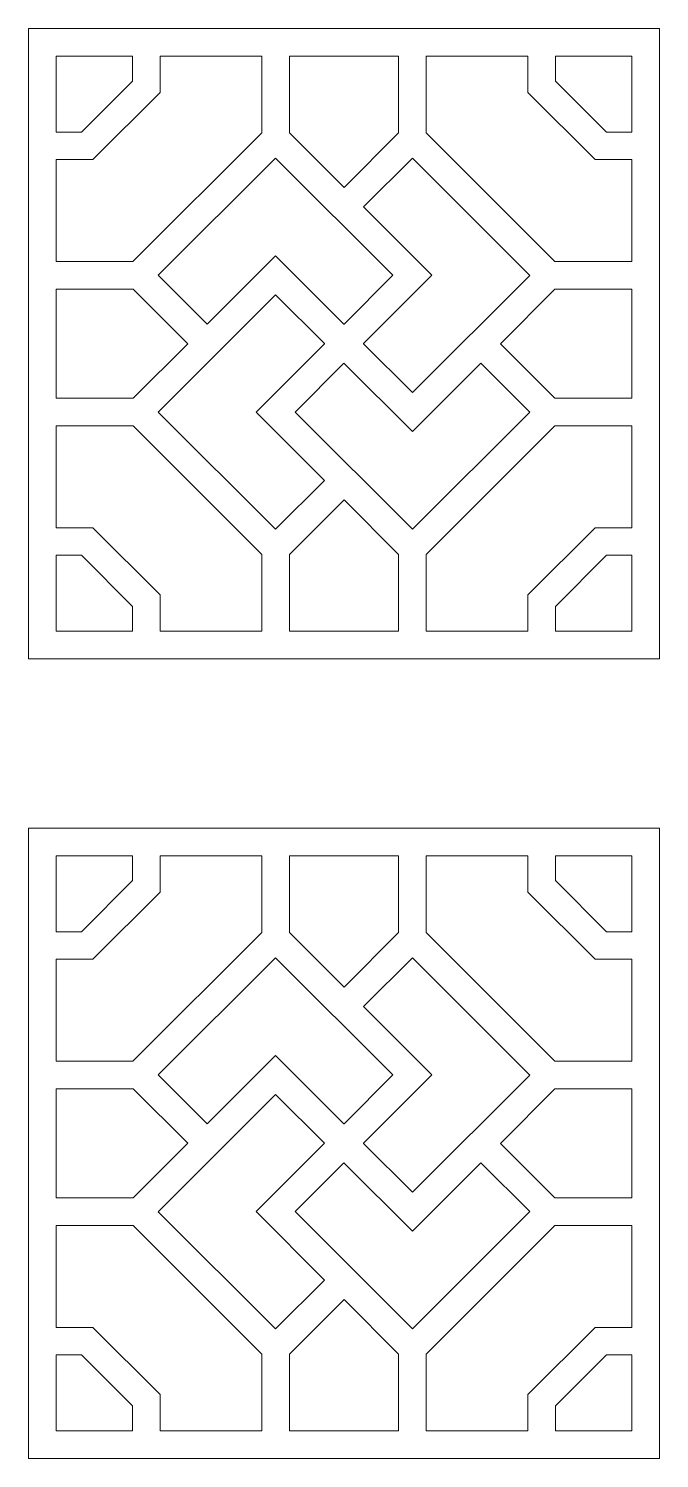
# Model space of a CAD drawing. Header units: centimetres. Extents: x 19.3 to 27.5, y -9.5 to 9.2.
import ezdxf

# ---------------------------------------------------------------- set-up
doc = ezdxf.new("R2010")
doc.units = ezdxf.units.CM
doc.header["$MEASUREMENT"] = 0
doc.layers.add('layer 1', color=7, linetype='Continuous')

msp = doc.modelspace()

# ---------------------------------------------------------------- linework, layer by layer
at = {"layer": 'layer 1', "color": 250, "lineweight": 9}
for points, knots in [([(19.25059, 9.21715), (19.25059, 9.21715), (27.5, 9.21715), (27.5, 9.21715), (27.5, 9.21715), (27.5, 9.21715), (27.5, 0.96774), (27.5, 0.96774), (27.5, 0.96774), (27.5, 0.96774), (19.25059, 0.96774), (19.25059, 0.96774), (19.25059, 0.96774), (19.25059, 0.96774), (19.25059, 9.21715), (19.25059, 9.21715)], [0, 0, 0, 0, 0.2, 0.2, 0.2, 0.2, 0.4, 0.4, 0.4, 0.4, 0.6, 0.6, 0.6, 0.6, 1, 1, 1, 1]), ([(20.09057, 7.50173), (20.09057, 7.50173), (19.61134, 7.50173), (19.61134, 7.50173), (19.61134, 7.50173), (19.61134, 7.50173), (19.61134, 6.16668), (19.61134, 6.16668), (19.61134, 6.16668), (19.61134, 6.16668), (20.61509, 6.16668), (20.61509, 6.16668), (20.61509, 6.16668), (20.61509, 6.16668), (22.30065, 7.85226), (22.30065, 7.85226), (22.30065, 7.85226), (22.30065, 7.85226), (22.30065, 8.85639), (22.30065, 8.85639), (22.30065, 8.85639), (22.30065, 8.85639), (20.97055, 8.85639), (20.97055, 8.85639), (20.97055, 8.85639), (20.97055, 8.85639), (20.97055, 8.38171), (20.97055, 8.38171), (20.97055, 8.38171), (20.97055, 8.38171), (20.09057, 7.50173), (20.09057, 7.50173)], [0, 0, 0, 0, 0.11111111, 0.11111111, 0.11111111, 0.11111111, 0.22222222, 0.22222222, 0.22222222, 0.22222222, 0.33333333, 0.33333333, 0.33333333, 0.33333333, 0.44444444, 0.44444444, 0.44444444, 0.44444444, 0.55555556, 0.55555556, 0.55555556, 0.55555556, 0.66666667, 0.66666667, 0.66666667, 0.66666667, 0.77777778, 0.77777778, 0.77777778, 0.77777778, 1, 1, 1, 1]), ([(19.61134, 7.86249), (19.61134, 7.86249), (19.94114, 7.86249), (19.94114, 7.86249), (19.94114, 7.86249), (19.94114, 7.86249), (20.60978, 8.53114), (20.60978, 8.53114), (20.60978, 8.53114), (20.60978, 8.53114), (20.60978, 8.85639), (20.60978, 8.85639), (20.60978, 8.85639), (20.60978, 8.85639), (19.61134, 8.85639), (19.61134, 8.85639), (19.61134, 8.85639), (19.61134, 8.85639), (19.61134, 7.86249), (19.61134, 7.86249)], [0, 0, 0, 0, 0.16666667, 0.16666667, 0.16666667, 0.16666667, 0.33333333, 0.33333333, 0.33333333, 0.33333333, 0.5, 0.5, 0.5, 0.5, 0.66666667, 0.66666667, 0.66666667, 0.66666667, 1, 1, 1, 1]), ([(22.66142, 8.85639), (22.66142, 8.85639), (22.66141, 7.85183), (22.66141, 7.85183), (22.66141, 7.85183), (22.66141, 7.85183), (23.37586, 7.13738), (23.37586, 7.13738), (23.37586, 7.13738), (23.37586, 7.13738), (24.08916, 7.85069), (24.08916, 7.85069), (24.08916, 7.85069), (24.08916, 7.85069), (24.08917, 8.85639), (24.08917, 8.85639), (24.08917, 8.85639), (24.08917, 8.85639), (22.66142, 8.85639), (22.66142, 8.85639)], [0, 0, 0, 0, 0.16666667, 0.16666667, 0.16666667, 0.16666667, 0.33333333, 0.33333333, 0.33333333, 0.33333333, 0.5, 0.5, 0.5, 0.5, 0.66666667, 0.66666667, 0.66666667, 0.66666667, 1, 1, 1, 1]), ([(26.66002, 7.50173), (26.66002, 7.50173), (25.78004, 8.38171), (25.78004, 8.38171), (25.78004, 8.38171), (25.78004, 8.38171), (25.78004, 8.85639), (25.78004, 8.85639), (25.78004, 8.85639), (25.78004, 8.85639), (24.44993, 8.85639), (24.44993, 8.85639), (24.44993, 8.85639), (24.44993, 8.85639), (24.44993, 7.8511), (24.44993, 7.8511), (24.44993, 7.8511), (24.44993, 7.8511), (26.13434, 6.16668), (26.13434, 6.16668), (26.13434, 6.16668), (26.13434, 6.16668), (27.13924, 6.16668), (27.13924, 6.16668), (27.13924, 6.16668), (27.13924, 6.16668), (27.13924, 7.50173), (27.13924, 7.50173), (27.13924, 7.50173), (27.13924, 7.50173), (26.66002, 7.50173), (26.66002, 7.50173)], [0, 0, 0, 0, 0.11111111, 0.11111111, 0.11111111, 0.11111111, 0.22222222, 0.22222222, 0.22222222, 0.22222222, 0.33333333, 0.33333333, 0.33333333, 0.33333333, 0.44444444, 0.44444444, 0.44444444, 0.44444444, 0.55555556, 0.55555556, 0.55555556, 0.55555556, 0.66666667, 0.66666667, 0.66666667, 0.66666667, 0.77777778, 0.77777778, 0.77777778, 0.77777778, 1, 1, 1, 1]), ([(27.13924, 7.86249), (27.13924, 7.86249), (27.13924, 8.85639), (27.13924, 8.85639), (27.13924, 8.85639), (27.13924, 8.85639), (26.1408, 8.85639), (26.1408, 8.85639), (26.1408, 8.85639), (26.1408, 8.85639), (26.1408, 8.53114), (26.1408, 8.53114), (26.1408, 8.53114), (26.1408, 8.53114), (26.80944, 7.86249), (26.80944, 7.86249), (26.80944, 7.86249), (26.80944, 7.86249), (27.13924, 7.86249), (27.13924, 7.86249)], [0, 0, 0, 0, 0.16666667, 0.16666667, 0.16666667, 0.16666667, 0.33333333, 0.33333333, 0.33333333, 0.33333333, 0.5, 0.5, 0.5, 0.5, 0.66666667, 0.66666667, 0.66666667, 0.66666667, 1, 1, 1, 1]), ([(23.37479, 5.34845), (23.37479, 5.34845), (23.37514, 5.3488), (23.37514, 5.3488), (23.37514, 5.3488), (23.37514, 5.3488), (23.37606, 5.34788), (23.37606, 5.34788), (23.37606, 5.34788), (23.37606, 5.34788), (24.01562, 5.98744), (24.01562, 5.98744), (24.01562, 5.98744), (24.01562, 5.98744), (22.48085, 7.52221), (22.48085, 7.52221), (22.48085, 7.52221), (22.48085, 7.52221), (20.94604, 5.98744), (20.94604, 5.98744), (20.94604, 5.98744), (20.94604, 5.98744), (21.58594, 5.34754), (21.58594, 5.34754), (21.58594, 5.34754), (21.58594, 5.34754), (22.48082, 6.24242), (22.48082, 6.24242), (22.48082, 6.24242), (22.48082, 6.24242), (23.37479, 5.34845), (23.37479, 5.34845)], [0, 0, 0, 0, 0.11111111, 0.11111111, 0.11111111, 0.11111111, 0.22222222, 0.22222222, 0.22222222, 0.22222222, 0.33333333, 0.33333333, 0.33333333, 0.33333333, 0.44444444, 0.44444444, 0.44444444, 0.44444444, 0.55555556, 0.55555556, 0.55555556, 0.55555556, 0.66666667, 0.66666667, 0.66666667, 0.66666667, 0.77777778, 0.77777778, 0.77777778, 0.77777778, 1, 1, 1, 1]), ([(23.6313, 5.09294), (23.6313, 5.09294), (23.63161, 5.09264), (23.63161, 5.09264), (23.63161, 5.09264), (23.63161, 5.09264), (23.63012, 5.09114), (23.63012, 5.09114), (23.63012, 5.09114), (23.63012, 5.09114), (24.26976, 4.4515), (24.26976, 4.4515), (24.26976, 4.4515), (24.26976, 4.4515), (25.80455, 5.98629), (25.80455, 5.98629), (25.80455, 5.98629), (25.80455, 5.98629), (24.26978, 7.52106), (24.26978, 7.52106), (24.26978, 7.52106), (24.26978, 7.52106), (23.63097, 6.88227), (23.63097, 6.88227), (23.63097, 6.88227), (23.63097, 6.88227), (24.5258, 5.98744), (24.5258, 5.98744), (24.5258, 5.98744), (24.5258, 5.98744), (23.6313, 5.09294), (23.6313, 5.09294)], [0, 0, 0, 0, 0.11111111, 0.11111111, 0.11111111, 0.11111111, 0.22222222, 0.22222222, 0.22222222, 0.22222222, 0.33333333, 0.33333333, 0.33333333, 0.33333333, 0.44444444, 0.44444444, 0.44444444, 0.44444444, 0.55555556, 0.55555556, 0.55555556, 0.55555556, 0.66666667, 0.66666667, 0.66666667, 0.66666667, 0.77777778, 0.77777778, 0.77777778, 0.77777778, 1, 1, 1, 1]), ([(21.33085, 5.09245), (21.33085, 5.09245), (20.61737, 5.80592), (20.61737, 5.80592), (20.61737, 5.80592), (20.61737, 5.80592), (19.61134, 5.80592), (19.61134, 5.80592), (19.61134, 5.80592), (19.61134, 5.80592), (19.61134, 4.37816), (19.61134, 4.37816), (19.61134, 4.37816), (19.61134, 4.37816), (20.61657, 4.37816), (20.61657, 4.37816), (20.61657, 4.37816), (20.61657, 4.37816), (21.33085, 5.09245), (21.33085, 5.09245)], [0, 0, 0, 0, 0.16666667, 0.16666667, 0.16666667, 0.16666667, 0.33333333, 0.33333333, 0.33333333, 0.33333333, 0.5, 0.5, 0.5, 0.5, 0.66666667, 0.66666667, 0.66666667, 0.66666667, 1, 1, 1, 1]), ([(27.13924, 5.80592), (27.13924, 5.80592), (26.13436, 5.80592), (26.13436, 5.80592), (26.13436, 5.80592), (26.13436, 5.80592), (25.42047, 5.09203), (25.42047, 5.09203), (25.42047, 5.09203), (25.42047, 5.09203), (26.13434, 4.37816), (26.13434, 4.37816), (26.13434, 4.37816), (26.13434, 4.37816), (27.13924, 4.37816), (27.13924, 4.37816), (27.13924, 4.37816), (27.13924, 4.37816), (27.13924, 5.80592), (27.13924, 5.80592)], [0, 0, 0, 0, 0.16666667, 0.16666667, 0.16666667, 0.16666667, 0.33333333, 0.33333333, 0.33333333, 0.33333333, 0.5, 0.5, 0.5, 0.5, 0.66666667, 0.66666667, 0.66666667, 0.66666667, 1, 1, 1, 1]), ([(23.11908, 5.09244), (23.11908, 5.09244), (23.11985, 5.09321), (23.11985, 5.09321), (23.11985, 5.09321), (23.11985, 5.09321), (22.48085, 5.73221), (22.48085, 5.73221), (22.48085, 5.73221), (22.48085, 5.73221), (20.94604, 4.19744), (20.94604, 4.19744), (20.94604, 4.19744), (20.94604, 4.19744), (22.48083, 2.66264), (22.48083, 2.66264), (22.48083, 2.66264), (22.48083, 2.66264), (23.12037, 3.30219), (23.12037, 3.30219), (23.12037, 3.30219), (23.12037, 3.30219), (22.22478, 4.19777), (22.22478, 4.19777), (22.22478, 4.19777), (22.22478, 4.19777), (23.11926, 5.09226), (23.11926, 5.09226), (23.11926, 5.09226), (23.11926, 5.09226), (23.11908, 5.09244), (23.11908, 5.09244)], [0, 0, 0, 0, 0.11111111, 0.11111111, 0.11111111, 0.11111111, 0.22222222, 0.22222222, 0.22222222, 0.22222222, 0.33333333, 0.33333333, 0.33333333, 0.33333333, 0.44444444, 0.44444444, 0.44444444, 0.44444444, 0.55555556, 0.55555556, 0.55555556, 0.55555556, 0.66666667, 0.66666667, 0.66666667, 0.66666667, 0.77777778, 0.77777778, 0.77777778, 0.77777778, 1, 1, 1, 1]), ([(23.37415, 4.83693), (23.37415, 4.83693), (22.73497, 4.19777), (22.73497, 4.19777), (22.73497, 4.19777), (22.73497, 4.19777), (24.26976, 2.66298), (24.26976, 2.66298), (24.26976, 2.66298), (24.26976, 2.66298), (25.80455, 4.19777), (25.80455, 4.19777), (25.80455, 4.19777), (25.80455, 4.19777), (25.16538, 4.83694), (25.16538, 4.83694), (25.16538, 4.83694), (25.16538, 4.83694), (24.26977, 3.94133), (24.26977, 3.94133), (24.26977, 3.94133), (24.26977, 3.94133), (23.37415, 4.83693), (23.37415, 4.83693)], [0, 0, 0, 0, 0.14285714, 0.14285714, 0.14285714, 0.14285714, 0.28571429, 0.28571429, 0.28571429, 0.28571429, 0.42857143, 0.42857143, 0.42857143, 0.42857143, 0.57142857, 0.57142857, 0.57142857, 0.57142857, 0.71428571, 0.71428571, 0.71428571, 0.71428571, 1, 1, 1, 1]), ([(20.09057, 2.68316), (20.09057, 2.68316), (20.97055, 1.80319), (20.97055, 1.80319), (20.97055, 1.80319), (20.97055, 1.80319), (20.97055, 1.3285), (20.97055, 1.3285), (20.97055, 1.3285), (20.97055, 1.3285), (22.30065, 1.3285), (22.30065, 1.3285), (22.30065, 1.3285), (22.30065, 1.3285), (22.30065, 2.33265), (22.30065, 2.33265), (22.30065, 2.33265), (22.30065, 2.33265), (20.61589, 4.0174), (20.61589, 4.0174), (20.61589, 4.0174), (20.61589, 4.0174), (19.61134, 4.0174), (19.61134, 4.0174), (19.61134, 4.0174), (19.61134, 4.0174), (19.61134, 2.68316), (19.61134, 2.68316), (19.61134, 2.68316), (19.61134, 2.68316), (20.09057, 2.68316), (20.09057, 2.68316)], [0, 0, 0, 0, 0.11111111, 0.11111111, 0.11111111, 0.11111111, 0.22222222, 0.22222222, 0.22222222, 0.22222222, 0.33333333, 0.33333333, 0.33333333, 0.33333333, 0.44444444, 0.44444444, 0.44444444, 0.44444444, 0.55555556, 0.55555556, 0.55555556, 0.55555556, 0.66666667, 0.66666667, 0.66666667, 0.66666667, 0.77777778, 0.77777778, 0.77777778, 0.77777778, 1, 1, 1, 1]), ([(26.66002, 2.68316), (26.66002, 2.68316), (27.13924, 2.68316), (27.13924, 2.68316), (27.13924, 2.68316), (27.13924, 2.68316), (27.13924, 4.0174), (27.13924, 4.0174), (27.13924, 4.0174), (27.13924, 4.0174), (26.13436, 4.0174), (26.13436, 4.0174), (26.13436, 4.0174), (26.13436, 4.0174), (24.44993, 2.33297), (24.44993, 2.33297), (24.44993, 2.33297), (24.44993, 2.33297), (24.44993, 1.3285), (24.44993, 1.3285), (24.44993, 1.3285), (24.44993, 1.3285), (25.78004, 1.3285), (25.78004, 1.3285), (25.78004, 1.3285), (25.78004, 1.3285), (25.78004, 1.80319), (25.78004, 1.80319), (25.78004, 1.80319), (25.78004, 1.80319), (26.66002, 2.68316), (26.66002, 2.68316)], [0, 0, 0, 0, 0.11111111, 0.11111111, 0.11111111, 0.11111111, 0.22222222, 0.22222222, 0.22222222, 0.22222222, 0.33333333, 0.33333333, 0.33333333, 0.33333333, 0.44444444, 0.44444444, 0.44444444, 0.44444444, 0.55555556, 0.55555556, 0.55555556, 0.55555556, 0.66666667, 0.66666667, 0.66666667, 0.66666667, 0.77777778, 0.77777778, 0.77777778, 0.77777778, 1, 1, 1, 1]), ([(24.08916, 1.3285), (24.08916, 1.3285), (24.08917, 2.3334), (24.08917, 2.3334), (24.08917, 2.3334), (24.08917, 2.3334), (23.37546, 3.0471), (23.37546, 3.0471), (23.37546, 3.0471), (23.37546, 3.0471), (22.66142, 2.33305), (22.66142, 2.33305), (22.66142, 2.33305), (22.66142, 2.33305), (22.66141, 1.3285), (22.66141, 1.3285), (22.66141, 1.3285), (22.66141, 1.3285), (24.08916, 1.3285), (24.08916, 1.3285)], [0, 0, 0, 0, 0.16666667, 0.16666667, 0.16666667, 0.16666667, 0.33333333, 0.33333333, 0.33333333, 0.33333333, 0.5, 0.5, 0.5, 0.5, 0.66666667, 0.66666667, 0.66666667, 0.66666667, 1, 1, 1, 1]), ([(19.61134, 2.3224), (19.61134, 2.3224), (19.61134, 1.3285), (19.61134, 1.3285), (19.61134, 1.3285), (19.61134, 1.3285), (20.60978, 1.3285), (20.60978, 1.3285), (20.60978, 1.3285), (20.60978, 1.3285), (20.60978, 1.65376), (20.60978, 1.65376), (20.60978, 1.65376), (20.60978, 1.65376), (19.94114, 2.3224), (19.94114, 2.3224), (19.94114, 2.3224), (19.94114, 2.3224), (19.61134, 2.3224), (19.61134, 2.3224)], [0, 0, 0, 0, 0.16666667, 0.16666667, 0.16666667, 0.16666667, 0.33333333, 0.33333333, 0.33333333, 0.33333333, 0.5, 0.5, 0.5, 0.5, 0.66666667, 0.66666667, 0.66666667, 0.66666667, 1, 1, 1, 1]), ([(27.13924, 2.3224), (27.13924, 2.3224), (26.80944, 2.3224), (26.80944, 2.3224), (26.80944, 2.3224), (26.80944, 2.3224), (26.1408, 1.65376), (26.1408, 1.65376), (26.1408, 1.65376), (26.1408, 1.65376), (26.1408, 1.3285), (26.1408, 1.3285), (26.1408, 1.3285), (26.1408, 1.3285), (27.13924, 1.3285), (27.13924, 1.3285), (27.13924, 1.3285), (27.13924, 1.3285), (27.13924, 2.3224), (27.13924, 2.3224)], [0, 0, 0, 0, 0.16666667, 0.16666667, 0.16666667, 0.16666667, 0.33333333, 0.33333333, 0.33333333, 0.33333333, 0.5, 0.5, 0.5, 0.5, 0.66666667, 0.66666667, 0.66666667, 0.66666667, 1, 1, 1, 1])]:
    msp.add_open_spline(points, degree=3, knots=knots, dxfattribs=at)
at = {"layer": 'layer 1', "color": 7, "lineweight": 9}
for points, knots in [([(19.25059, -1.25059), (19.25059, -1.25059), (27.5, -1.25059), (27.5, -1.25059), (27.5, -1.25059), (27.5, -1.25059), (27.5, -9.5), (27.5, -9.5), (27.5, -9.5), (27.5, -9.5), (19.25059, -9.5), (19.25059, -9.5), (19.25059, -9.5), (19.25059, -9.5), (19.25059, -1.25059), (19.25059, -1.25059)], [0, 0, 0, 0, 0.2, 0.2, 0.2, 0.2, 0.4, 0.4, 0.4, 0.4, 0.6, 0.6, 0.6, 0.6, 1, 1, 1, 1]), ([(20.09057, -2.96601), (20.09057, -2.96601), (19.61134, -2.96601), (19.61134, -2.96601), (19.61134, -2.96601), (19.61134, -2.96601), (19.61134, -4.30106), (19.61134, -4.30106), (19.61134, -4.30106), (19.61134, -4.30106), (20.61509, -4.30106), (20.61509, -4.30106), (20.61509, -4.30106), (20.61509, -4.30106), (22.30065, -2.61548), (22.30065, -2.61548), (22.30065, -2.61548), (22.30065, -2.61548), (22.30065, -1.61135), (22.30065, -1.61135), (22.30065, -1.61135), (22.30065, -1.61135), (20.97055, -1.61135), (20.97055, -1.61135), (20.97055, -1.61135), (20.97055, -1.61135), (20.97055, -2.08603), (20.97055, -2.08603), (20.97055, -2.08603), (20.97055, -2.08603), (20.09057, -2.96601), (20.09057, -2.96601)], [0, 0, 0, 0, 0.11111111, 0.11111111, 0.11111111, 0.11111111, 0.22222222, 0.22222222, 0.22222222, 0.22222222, 0.33333333, 0.33333333, 0.33333333, 0.33333333, 0.44444444, 0.44444444, 0.44444444, 0.44444444, 0.55555556, 0.55555556, 0.55555556, 0.55555556, 0.66666667, 0.66666667, 0.66666667, 0.66666667, 0.77777778, 0.77777778, 0.77777778, 0.77777778, 1, 1, 1, 1]), ([(19.61134, -2.60525), (19.61134, -2.60525), (19.94114, -2.60525), (19.94114, -2.60525), (19.94114, -2.60525), (19.94114, -2.60525), (20.60978, -1.9366), (20.60978, -1.9366), (20.60978, -1.9366), (20.60978, -1.9366), (20.60978, -1.61135), (20.60978, -1.61135), (20.60978, -1.61135), (20.60978, -1.61135), (19.61134, -1.61135), (19.61134, -1.61135), (19.61134, -1.61135), (19.61134, -1.61135), (19.61134, -2.60525), (19.61134, -2.60525)], [0, 0, 0, 0, 0.16666667, 0.16666667, 0.16666667, 0.16666667, 0.33333333, 0.33333333, 0.33333333, 0.33333333, 0.5, 0.5, 0.5, 0.5, 0.66666667, 0.66666667, 0.66666667, 0.66666667, 1, 1, 1, 1]), ([(22.66142, -1.61135), (22.66142, -1.61135), (22.66141, -2.61591), (22.66141, -2.61591), (22.66141, -2.61591), (22.66141, -2.61591), (23.37586, -3.33036), (23.37586, -3.33036), (23.37586, -3.33036), (23.37586, -3.33036), (24.08916, -2.61705), (24.08916, -2.61705), (24.08916, -2.61705), (24.08916, -2.61705), (24.08917, -1.61135), (24.08917, -1.61135), (24.08917, -1.61135), (24.08917, -1.61135), (22.66142, -1.61135), (22.66142, -1.61135)], [0, 0, 0, 0, 0.16666667, 0.16666667, 0.16666667, 0.16666667, 0.33333333, 0.33333333, 0.33333333, 0.33333333, 0.5, 0.5, 0.5, 0.5, 0.66666667, 0.66666667, 0.66666667, 0.66666667, 1, 1, 1, 1]), ([(26.66002, -2.96601), (26.66002, -2.96601), (25.78004, -2.08603), (25.78004, -2.08603), (25.78004, -2.08603), (25.78004, -2.08603), (25.78004, -1.61135), (25.78004, -1.61135), (25.78004, -1.61135), (25.78004, -1.61135), (24.44993, -1.61135), (24.44993, -1.61135), (24.44993, -1.61135), (24.44993, -1.61135), (24.44993, -2.61664), (24.44993, -2.61664), (24.44993, -2.61664), (24.44993, -2.61664), (26.13434, -4.30106), (26.13434, -4.30106), (26.13434, -4.30106), (26.13434, -4.30106), (27.13924, -4.30106), (27.13924, -4.30106), (27.13924, -4.30106), (27.13924, -4.30106), (27.13924, -2.96601), (27.13924, -2.96601), (27.13924, -2.96601), (27.13924, -2.96601), (26.66002, -2.96601), (26.66002, -2.96601)], [0, 0, 0, 0, 0.11111111, 0.11111111, 0.11111111, 0.11111111, 0.22222222, 0.22222222, 0.22222222, 0.22222222, 0.33333333, 0.33333333, 0.33333333, 0.33333333, 0.44444444, 0.44444444, 0.44444444, 0.44444444, 0.55555556, 0.55555556, 0.55555556, 0.55555556, 0.66666667, 0.66666667, 0.66666667, 0.66666667, 0.77777778, 0.77777778, 0.77777778, 0.77777778, 1, 1, 1, 1]), ([(27.13924, -2.60525), (27.13924, -2.60525), (27.13924, -1.61135), (27.13924, -1.61135), (27.13924, -1.61135), (27.13924, -1.61135), (26.1408, -1.61135), (26.1408, -1.61135), (26.1408, -1.61135), (26.1408, -1.61135), (26.1408, -1.9366), (26.1408, -1.9366), (26.1408, -1.9366), (26.1408, -1.9366), (26.80944, -2.60525), (26.80944, -2.60525), (26.80944, -2.60525), (26.80944, -2.60525), (27.13924, -2.60525), (27.13924, -2.60525)], [0, 0, 0, 0, 0.16666667, 0.16666667, 0.16666667, 0.16666667, 0.33333333, 0.33333333, 0.33333333, 0.33333333, 0.5, 0.5, 0.5, 0.5, 0.66666667, 0.66666667, 0.66666667, 0.66666667, 1, 1, 1, 1]), ([(23.37479, -5.11929), (23.37479, -5.11929), (23.37514, -5.11894), (23.37514, -5.11894), (23.37514, -5.11894), (23.37514, -5.11894), (23.37606, -5.11986), (23.37606, -5.11986), (23.37606, -5.11986), (23.37606, -5.11986), (24.01562, -4.4803), (24.01562, -4.4803), (24.01562, -4.4803), (24.01562, -4.4803), (22.48085, -2.94553), (22.48085, -2.94553), (22.48085, -2.94553), (22.48085, -2.94553), (20.94604, -4.4803), (20.94604, -4.4803), (20.94604, -4.4803), (20.94604, -4.4803), (21.58594, -5.1202), (21.58594, -5.1202), (21.58594, -5.1202), (21.58594, -5.1202), (22.48082, -4.22532), (22.48082, -4.22532), (22.48082, -4.22532), (22.48082, -4.22532), (23.37479, -5.11929), (23.37479, -5.11929)], [0, 0, 0, 0, 0.11111111, 0.11111111, 0.11111111, 0.11111111, 0.22222222, 0.22222222, 0.22222222, 0.22222222, 0.33333333, 0.33333333, 0.33333333, 0.33333333, 0.44444444, 0.44444444, 0.44444444, 0.44444444, 0.55555556, 0.55555556, 0.55555556, 0.55555556, 0.66666667, 0.66666667, 0.66666667, 0.66666667, 0.77777778, 0.77777778, 0.77777778, 0.77777778, 1, 1, 1, 1]), ([(23.6313, -5.3748), (23.6313, -5.3748), (23.63161, -5.3751), (23.63161, -5.3751), (23.63161, -5.3751), (23.63161, -5.3751), (23.63012, -5.3766), (23.63012, -5.3766), (23.63012, -5.3766), (23.63012, -5.3766), (24.26976, -6.01624), (24.26976, -6.01624), (24.26976, -6.01624), (24.26976, -6.01624), (25.80455, -4.48145), (25.80455, -4.48145), (25.80455, -4.48145), (25.80455, -4.48145), (24.26978, -2.94668), (24.26978, -2.94668), (24.26978, -2.94668), (24.26978, -2.94668), (23.63097, -3.58547), (23.63097, -3.58547), (23.63097, -3.58547), (23.63097, -3.58547), (24.5258, -4.4803), (24.5258, -4.4803), (24.5258, -4.4803), (24.5258, -4.4803), (23.6313, -5.3748), (23.6313, -5.3748)], [0, 0, 0, 0, 0.11111111, 0.11111111, 0.11111111, 0.11111111, 0.22222222, 0.22222222, 0.22222222, 0.22222222, 0.33333333, 0.33333333, 0.33333333, 0.33333333, 0.44444444, 0.44444444, 0.44444444, 0.44444444, 0.55555556, 0.55555556, 0.55555556, 0.55555556, 0.66666667, 0.66666667, 0.66666667, 0.66666667, 0.77777778, 0.77777778, 0.77777778, 0.77777778, 1, 1, 1, 1]), ([(21.33085, -5.37529), (21.33085, -5.37529), (20.61737, -4.66182), (20.61737, -4.66182), (20.61737, -4.66182), (20.61737, -4.66182), (19.61134, -4.66182), (19.61134, -4.66182), (19.61134, -4.66182), (19.61134, -4.66182), (19.61134, -6.08958), (19.61134, -6.08958), (19.61134, -6.08958), (19.61134, -6.08958), (20.61657, -6.08958), (20.61657, -6.08958), (20.61657, -6.08958), (20.61657, -6.08958), (21.33085, -5.37529), (21.33085, -5.37529)], [0, 0, 0, 0, 0.16666667, 0.16666667, 0.16666667, 0.16666667, 0.33333333, 0.33333333, 0.33333333, 0.33333333, 0.5, 0.5, 0.5, 0.5, 0.66666667, 0.66666667, 0.66666667, 0.66666667, 1, 1, 1, 1]), ([(27.13924, -4.66182), (27.13924, -4.66182), (26.13436, -4.66182), (26.13436, -4.66182), (26.13436, -4.66182), (26.13436, -4.66182), (25.42047, -5.37571), (25.42047, -5.37571), (25.42047, -5.37571), (25.42047, -5.37571), (26.13434, -6.08958), (26.13434, -6.08958), (26.13434, -6.08958), (26.13434, -6.08958), (27.13924, -6.08958), (27.13924, -6.08958), (27.13924, -6.08958), (27.13924, -6.08958), (27.13924, -4.66182), (27.13924, -4.66182)], [0, 0, 0, 0, 0.16666667, 0.16666667, 0.16666667, 0.16666667, 0.33333333, 0.33333333, 0.33333333, 0.33333333, 0.5, 0.5, 0.5, 0.5, 0.66666667, 0.66666667, 0.66666667, 0.66666667, 1, 1, 1, 1]), ([(23.11908, -5.3753), (23.11908, -5.3753), (23.11985, -5.37453), (23.11985, -5.37453), (23.11985, -5.37453), (23.11985, -5.37453), (22.48085, -4.73553), (22.48085, -4.73553), (22.48085, -4.73553), (22.48085, -4.73553), (20.94604, -6.2703), (20.94604, -6.2703), (20.94604, -6.2703), (20.94604, -6.2703), (22.48083, -7.8051), (22.48083, -7.8051), (22.48083, -7.8051), (22.48083, -7.8051), (23.12037, -7.16555), (23.12037, -7.16555), (23.12037, -7.16555), (23.12037, -7.16555), (22.22478, -6.26997), (22.22478, -6.26997), (22.22478, -6.26997), (22.22478, -6.26997), (23.11926, -5.37548), (23.11926, -5.37548), (23.11926, -5.37548), (23.11926, -5.37548), (23.11908, -5.3753), (23.11908, -5.3753)], [0, 0, 0, 0, 0.11111111, 0.11111111, 0.11111111, 0.11111111, 0.22222222, 0.22222222, 0.22222222, 0.22222222, 0.33333333, 0.33333333, 0.33333333, 0.33333333, 0.44444444, 0.44444444, 0.44444444, 0.44444444, 0.55555556, 0.55555556, 0.55555556, 0.55555556, 0.66666667, 0.66666667, 0.66666667, 0.66666667, 0.77777778, 0.77777778, 0.77777778, 0.77777778, 1, 1, 1, 1]), ([(23.37415, -5.63081), (23.37415, -5.63081), (22.73497, -6.26997), (22.73497, -6.26997), (22.73497, -6.26997), (22.73497, -6.26997), (24.26976, -7.80476), (24.26976, -7.80476), (24.26976, -7.80476), (24.26976, -7.80476), (25.80455, -6.26997), (25.80455, -6.26997), (25.80455, -6.26997), (25.80455, -6.26997), (25.16538, -5.6308), (25.16538, -5.6308), (25.16538, -5.6308), (25.16538, -5.6308), (24.26977, -6.52641), (24.26977, -6.52641), (24.26977, -6.52641), (24.26977, -6.52641), (23.37415, -5.63081), (23.37415, -5.63081)], [0, 0, 0, 0, 0.14285714, 0.14285714, 0.14285714, 0.14285714, 0.28571429, 0.28571429, 0.28571429, 0.28571429, 0.42857143, 0.42857143, 0.42857143, 0.42857143, 0.57142857, 0.57142857, 0.57142857, 0.57142857, 0.71428571, 0.71428571, 0.71428571, 0.71428571, 1, 1, 1, 1]), ([(20.09057, -7.78458), (20.09057, -7.78458), (20.97055, -8.66455), (20.97055, -8.66455), (20.97055, -8.66455), (20.97055, -8.66455), (20.97055, -9.13924), (20.97055, -9.13924), (20.97055, -9.13924), (20.97055, -9.13924), (22.30065, -9.13924), (22.30065, -9.13924), (22.30065, -9.13924), (22.30065, -9.13924), (22.30065, -8.13509), (22.30065, -8.13509), (22.30065, -8.13509), (22.30065, -8.13509), (20.61589, -6.45034), (20.61589, -6.45034), (20.61589, -6.45034), (20.61589, -6.45034), (19.61134, -6.45034), (19.61134, -6.45034), (19.61134, -6.45034), (19.61134, -6.45034), (19.61134, -7.78458), (19.61134, -7.78458), (19.61134, -7.78458), (19.61134, -7.78458), (20.09057, -7.78458), (20.09057, -7.78458)], [0, 0, 0, 0, 0.11111111, 0.11111111, 0.11111111, 0.11111111, 0.22222222, 0.22222222, 0.22222222, 0.22222222, 0.33333333, 0.33333333, 0.33333333, 0.33333333, 0.44444444, 0.44444444, 0.44444444, 0.44444444, 0.55555556, 0.55555556, 0.55555556, 0.55555556, 0.66666667, 0.66666667, 0.66666667, 0.66666667, 0.77777778, 0.77777778, 0.77777778, 0.77777778, 1, 1, 1, 1]), ([(26.66002, -7.78458), (26.66002, -7.78458), (27.13924, -7.78458), (27.13924, -7.78458), (27.13924, -7.78458), (27.13924, -7.78458), (27.13924, -6.45034), (27.13924, -6.45034), (27.13924, -6.45034), (27.13924, -6.45034), (26.13436, -6.45034), (26.13436, -6.45034), (26.13436, -6.45034), (26.13436, -6.45034), (24.44993, -8.13477), (24.44993, -8.13477), (24.44993, -8.13477), (24.44993, -8.13477), (24.44993, -9.13924), (24.44993, -9.13924), (24.44993, -9.13924), (24.44993, -9.13924), (25.78004, -9.13924), (25.78004, -9.13924), (25.78004, -9.13924), (25.78004, -9.13924), (25.78004, -8.66455), (25.78004, -8.66455), (25.78004, -8.66455), (25.78004, -8.66455), (26.66002, -7.78458), (26.66002, -7.78458)], [0, 0, 0, 0, 0.11111111, 0.11111111, 0.11111111, 0.11111111, 0.22222222, 0.22222222, 0.22222222, 0.22222222, 0.33333333, 0.33333333, 0.33333333, 0.33333333, 0.44444444, 0.44444444, 0.44444444, 0.44444444, 0.55555556, 0.55555556, 0.55555556, 0.55555556, 0.66666667, 0.66666667, 0.66666667, 0.66666667, 0.77777778, 0.77777778, 0.77777778, 0.77777778, 1, 1, 1, 1]), ([(24.08916, -9.13924), (24.08916, -9.13924), (24.08917, -8.13434), (24.08917, -8.13434), (24.08917, -8.13434), (24.08917, -8.13434), (23.37546, -7.42064), (23.37546, -7.42064), (23.37546, -7.42064), (23.37546, -7.42064), (22.66142, -8.13469), (22.66142, -8.13469), (22.66142, -8.13469), (22.66142, -8.13469), (22.66141, -9.13924), (22.66141, -9.13924), (22.66141, -9.13924), (22.66141, -9.13924), (24.08916, -9.13924), (24.08916, -9.13924)], [0, 0, 0, 0, 0.16666667, 0.16666667, 0.16666667, 0.16666667, 0.33333333, 0.33333333, 0.33333333, 0.33333333, 0.5, 0.5, 0.5, 0.5, 0.66666667, 0.66666667, 0.66666667, 0.66666667, 1, 1, 1, 1]), ([(19.61134, -8.14534), (19.61134, -8.14534), (19.61134, -9.13924), (19.61134, -9.13924), (19.61134, -9.13924), (19.61134, -9.13924), (20.60978, -9.13924), (20.60978, -9.13924), (20.60978, -9.13924), (20.60978, -9.13924), (20.60978, -8.81398), (20.60978, -8.81398), (20.60978, -8.81398), (20.60978, -8.81398), (19.94114, -8.14534), (19.94114, -8.14534), (19.94114, -8.14534), (19.94114, -8.14534), (19.61134, -8.14534), (19.61134, -8.14534)], [0, 0, 0, 0, 0.16666667, 0.16666667, 0.16666667, 0.16666667, 0.33333333, 0.33333333, 0.33333333, 0.33333333, 0.5, 0.5, 0.5, 0.5, 0.66666667, 0.66666667, 0.66666667, 0.66666667, 1, 1, 1, 1]), ([(27.13924, -8.14534), (27.13924, -8.14534), (26.80944, -8.14534), (26.80944, -8.14534), (26.80944, -8.14534), (26.80944, -8.14534), (26.1408, -8.81398), (26.1408, -8.81398), (26.1408, -8.81398), (26.1408, -8.81398), (26.1408, -9.13924), (26.1408, -9.13924), (26.1408, -9.13924), (26.1408, -9.13924), (27.13924, -9.13924), (27.13924, -9.13924), (27.13924, -9.13924), (27.13924, -9.13924), (27.13924, -8.14534), (27.13924, -8.14534)], [0, 0, 0, 0, 0.16666667, 0.16666667, 0.16666667, 0.16666667, 0.33333333, 0.33333333, 0.33333333, 0.33333333, 0.5, 0.5, 0.5, 0.5, 0.66666667, 0.66666667, 0.66666667, 0.66666667, 1, 1, 1, 1])]:
    msp.add_open_spline(points, degree=3, knots=knots, dxfattribs=at)

doc.saveas('drawing.dxf')
